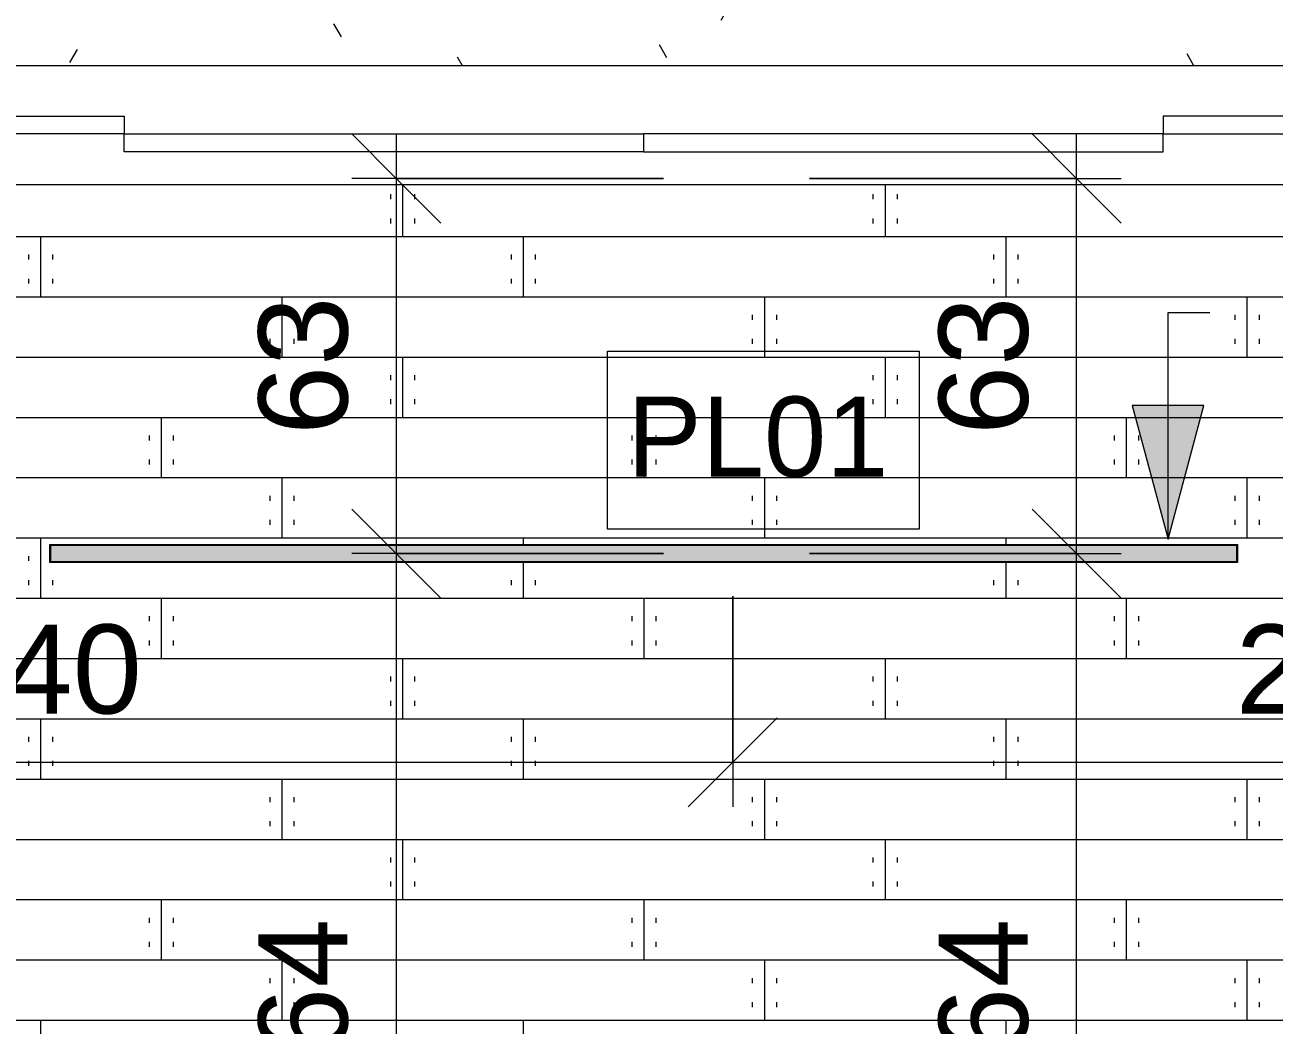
# Model space of a CAD drawing. Header units: millimetres. Extents: x -11845 to 8255, y -23120 to -3200.
# Drawn here: x -5857 to -3753, y -6906 to -5221 of the extents above; entities that cross this region are included whole.
import ezdxf

# ---------------------------------------------------------------- set-up
doc = ezdxf.new("R2010")
doc.units = ezdxf.units.MM
for name, color, linetype, lineweight in [('A-ANNO-DIMS', 211, 'Continuous', 9), ('A-ANNO-DIMS-75', 211, 'Continuous', 9), ('A-DOOR', 31, 'Continuous', 9), ('A-FLOR-PATT', 8, 'Continuous', 25), ('E-LITE-EQPM', 33, 'Continuous', 9), ('E-LITE-EQPM-IDEN', 33, 'Continuous', 9), ('G-ANNO-TEXT', 231, 'Continuous', 9)]:
    doc.layers.add(name, color=color, linetype=linetype, lineweight=lineweight)
doc.styles.add('@Arial Unicode MS', font='ARIALUNI.TTF', dxfattribs={"height": 150})
doc.styles.add('Arial', font='arial.ttf', dxfattribs={"height": 135})
doc.dimstyles.new('CRT_-__Metros_-_Linha_de_chamada_3_5_mm', dxfattribs={"dimscale": 304.8, "dimtxt": 150.876728, "dimasz": 0.492126, "dimexe": 0.246063, "dimexo": 0.0625, "dimgap": 0.123031, "dimtad": 1, "dimlfac": 0.001, "dimrnd": 0.01, "dimzin": 0, "dimdsep": 46, "dimtxsty": '@Arial Unicode MS', "dimblk1": 'OBLIQUE', "dimblk2": 'OBLIQUE', "dimsah": 1, "dimcen": 0.09, "dimdle": 0.246063, "dimazin": 0, "dimtfac": 1, "dimtdec": 4, "dimtix": 1, "dimtmove": 0, "dimatfit": 3, "dimfxl": 1.476378, "dimfxlon": 1, "dimtvp": 1, "dimtolj": 1, "dimtzin": 0, "dimarcsym": 2})
doc.dimstyles.new('CRT_-__Metros_-_Linha_de_chamada_3_5_mm_1', dxfattribs={"dimscale": 304.8, "dimtxt": 150.876728, "dimasz": 0.492126, "dimexe": 0.246063, "dimexo": 0.0625, "dimgap": 0.123031, "dimtad": 1, "dimdec": 0, "dimlfac": 0.1, "dimdsep": 46, "dimtxsty": '@Arial Unicode MS', "dimblk1": 'OBLIQUE', "dimblk2": 'OBLIQUE', "dimsah": 1, "dimcen": 0.09, "dimdle": 0.246063, "dimazin": 0, "dimtfac": 1, "dimtdec": 4, "dimtix": 1, "dimtmove": 0, "dimatfit": 3, "dimfxl": 1.476378, "dimfxlon": 1, "dimtvp": 1, "dimtolj": 1, "dimtzin": 0, "dimarcsym": 2})

# ---------------------------------------------------------------- blocks, each defined once
blk = doc.blocks.new('Porta correr 4 folhas - 350 x 210-3791413-PLANTA DE FORRO TÉRREO')
at = {"layer": 'A-DOOR'}
for p, q in [((1749, 100), (-1749, 100)), ((0, 45), (-875, 45)), ((-875, 45), (-875, 15)), ((0, 15), (0, 45)), ((0, 45), (875, 45)), ((0, 15), (0, 45)), ((875, 45), (875, 15)), ((-875, 15), (-1750, 15)), ((-875, 15), (0, 15)), ((-875, -15), (-875, 15)), ((875, 15), (0, 15)), ((875, -15), (875, 15)), ((875, 15), (1750, 15)), ((-1750, -15), (-875, -15)), ((1750, -15), (875, -15)), ((-1749, -100), (1749, -100))]:
    blk.add_line(p, q, dxfattribs=at)
blk = doc.blocks.new('perfil led sobrepor - perfil led sobrepor-4758890-PLANTA DE FORRO TÉRREO')
at = {"layer": 'E-LITE-EQPM'}
h = blk.add_hatch(color=133, dxfattribs=at)
h.paths.add_polyline_path([(341.7, -15), (1000, -15), (1000, 15), (-1000, 15), (-1000, -15), (235.2, -15)])
h.paths.add_polyline_path([(-510.3, -14), (-999, -14), (-999, 14), (999, 14), (999, -14), (-403.8, -14)])
blk.add_hatch(color=133, dxfattribs=at).paths.add_polyline_path([(-84.3, -14), (999, -14), (999, 14), (-999, 14), (-999, -14), (-190.8, -14)])
for p, q in [((-1000, -15), (-1000, 15)), ((-1000, 15), (1000, 15)), ((-999, -14), (-999, 14)), ((-999, 14), (999, 14)), ((999, 14), (-999, 14)), ((-999, 14), (-999, -14)), ((999, 14), (999, -14)), ((999, -14), (999, 14)), ((1000, 15), (1000, -15)), ((1000, -15), (-1000, -15)), ((999, -14), (-999, -14)), ((-999, -14), (999, -14))]:
    blk.add_line(p, q, dxfattribs=at)
blk = doc.blocks.new('DIMBLOCK92-PLANTA DE FORRO TÉRREO')
at = {"layer": 'A-ANNO-DIMS-75', "lineweight": 18}
for p, q in [((-4085.4, -6111.7), (-4160.4, -6036.7)), ((-4085.4, -6111.7), (-4010.4, -6186.7)), ((-4085.4, -7751.7), (-4160.4, -7676.7)), ((-4085.4, -7751.7), (-4010.4, -7826.7))]:
    blk.add_line(p, q, dxfattribs=at)
at = {"layer": 'A-ANNO-DIMS-75'}
for p, q in [((-4535.4, -6111.7), (-4010.4, -6111.7)), ((-4085.4, -6111.7), (-4535.4, -6111.7)), ((-4085.4, -7751.7), (-4085.4, -6111.7)), ((-4535.4, -7751.7), (-4010.4, -7751.7)), ((-4085.4, -7751.7), (-4535.4, -7751.7))]:
    blk.add_line(p, q, dxfattribs=at)
at = {"layer": 'A-ANNO-DIMS-75', "color": 0, "insert": (-4317.6, -7134.6), "char_height": 150, "width": 487.012, "attachment_point": 1, "rotation": 90, "line_spacing_factor": 1.117605, "style": '@Arial Unicode MS'}
blk.add_mtext('1,64', dxfattribs=at)
blk = doc.blocks.new('_Oblique')
at = {"color": 0, "linetype": 'ByBlock', "lineweight": -2}
blk.add_line((-0.5, -0.5), (0.5, 0.5), dxfattribs=at)
blk = doc.blocks.new('DIMBLOCK93-PLANTA DE FORRO TÉRREO')
at = {"layer": 'A-ANNO-DIMS-75', "lineweight": 18}
for p, q in [((-4085.4, -5479.7), (-4160.4, -5404.7)), ((-4085.4, -5479.7), (-4010.4, -5554.7)), ((-4085.4, -6111.7), (-4160.4, -6036.7)), ((-4085.4, -6111.7), (-4010.4, -6186.7))]:
    blk.add_line(p, q, dxfattribs=at)
at = {"layer": 'A-ANNO-DIMS-75'}
for p, q in [((-4085.4, -6111.7), (-4085.4, -5404.7)), ((-4535.4, -5479.7), (-4010.4, -5479.7)), ((-4085.4, -5479.7), (-4535.4, -5479.7)), ((-4535.4, -6111.7), (-4010.4, -6111.7)), ((-4085.4, -6111.7), (-4535.4, -6111.7))]:
    blk.add_line(p, q, dxfattribs=at)
at = {"layer": 'A-ANNO-DIMS-75', "color": 0, "insert": (-4317.6, -5911.8), "char_height": 150, "width": 278.81, "attachment_point": 1, "rotation": 90, "line_spacing_factor": 1.117605, "style": '@Arial Unicode MS'}
blk.add_mtext('63', dxfattribs=at)
blk = doc.blocks.new('DIMBLOCK96-PLANTA DE FORRO TÉRREO')
at = {"layer": 'A-ANNO-DIMS-75'}
for p, q in [((-7064.6, -6013.5), (-7064.6, -6538.5)), ((-7064.6, -6463.5), (-7064.6, -6013.5)), ((-4664.6, -6183.7), (-4664.6, -6538.5)), ((-4664.6, -6463.5), (-4664.6, -6183.7)), ((-7139.6, -6463.5), (-4664.6, -6463.5))]:
    blk.add_line(p, q, dxfattribs=at)
at = {"layer": 'A-ANNO-DIMS-75', "lineweight": 18}
for p, q in [((-7064.6, -6463.5), (-6989.6, -6388.5)), ((-4664.6, -6463.5), (-4589.6, -6388.5)), ((-7064.6, -6463.5), (-7139.6, -6538.5)), ((-4664.6, -6463.5), (-4739.6, -6538.5))]:
    blk.add_line(p, q, dxfattribs=at)
at = {"layer": 'A-ANNO-DIMS-75', "color": 0, "insert": (-6067.5, -6231.3), "char_height": 150, "width": 487.012, "attachment_point": 1, "line_spacing_factor": 1.117605, "style": '@Arial Unicode MS'}
blk.add_mtext('2,40', dxfattribs=at)
blk = doc.blocks.new('DIMBLOCK97-PLANTA DE FORRO TÉRREO')
at = {"layer": 'A-ANNO-DIMS-75'}
for p, q in [((-2564.6, -6013.5), (-2564.6, -6538.5)), ((-2564.6, -6463.5), (-2564.6, -6013.5)), ((-4664.6, -6183.7), (-4664.6, -6538.5)), ((-4664.6, -6463.5), (-4664.6, -6183.7)), ((-4664.6, -6463.5), (-2489.6, -6463.5))]:
    blk.add_line(p, q, dxfattribs=at)
at = {"layer": 'A-ANNO-DIMS-75', "lineweight": 18}
for p, q in [((-4664.6, -6463.5), (-4589.6, -6388.5)), ((-2564.6, -6463.5), (-2489.6, -6388.5)), ((-4664.6, -6463.5), (-4739.6, -6538.5)), ((-2564.6, -6463.5), (-2639.6, -6538.5))]:
    blk.add_line(p, q, dxfattribs=at)
at = {"layer": 'A-ANNO-DIMS-75', "color": 0, "insert": (-3817.5, -6231.3), "char_height": 150, "width": 487.012, "attachment_point": 1, "line_spacing_factor": 1.117605, "style": '@Arial Unicode MS'}
blk.add_mtext('2,10', dxfattribs=at)
blk = doc.blocks.new('DIMBLOCK111-PLANTA DE FORRO TÉRREO')
at = {"layer": 'A-ANNO-DIMS-75', "lineweight": 18}
for p, q in [((-5231.2, -5479.7), (-5306.2, -5404.7)), ((-5231.2, -5479.7), (-5156.2, -5554.7)), ((-5231.2, -6111.7), (-5306.2, -6036.7)), ((-5231.2, -6111.7), (-5156.2, -6186.7))]:
    blk.add_line(p, q, dxfattribs=at)
at = {"layer": 'A-ANNO-DIMS-75'}
for p, q in [((-5231.2, -5404.7), (-5231.2, -6111.7)), ((-4781.2, -5479.7), (-5306.2, -5479.7)), ((-5231.2, -5479.7), (-4781.2, -5479.7)), ((-4781.2, -6111.7), (-5306.2, -6111.7)), ((-5231.2, -6111.7), (-4781.2, -6111.7))]:
    blk.add_line(p, q, dxfattribs=at)
at = {"layer": 'A-ANNO-DIMS-75', "color": 0, "insert": (-5463.4, -5911.8), "char_height": 150, "width": 278.81, "attachment_point": 1, "rotation": 90, "line_spacing_factor": 1.117605, "style": '@Arial Unicode MS'}
blk.add_mtext('63', dxfattribs=at)
blk = doc.blocks.new('DIMBLOCK112-PLANTA DE FORRO TÉRREO')
at = {"layer": 'A-ANNO-DIMS-75', "lineweight": 18}
for p, q in [((-5231.2, -6111.7), (-5306.2, -6036.7)), ((-5231.2, -6111.7), (-5156.2, -6186.7)), ((-5231.2, -7751.7), (-5306.2, -7676.7)), ((-5231.2, -7751.7), (-5156.2, -7826.7))]:
    blk.add_line(p, q, dxfattribs=at)
at = {"layer": 'A-ANNO-DIMS-75'}
for p, q in [((-4781.2, -6111.7), (-5306.2, -6111.7)), ((-5231.2, -6111.7), (-5231.2, -7751.7)), ((-5231.2, -6111.7), (-4781.2, -6111.7)), ((-4781.2, -7751.7), (-5306.2, -7751.7)), ((-5231.2, -7751.7), (-4781.2, -7751.7))]:
    blk.add_line(p, q, dxfattribs=at)
at = {"layer": 'A-ANNO-DIMS-75', "color": 0, "insert": (-5463.4, -7134.6), "char_height": 150, "width": 487.012, "attachment_point": 1, "rotation": 90, "line_spacing_factor": 1.117605, "style": '@Arial Unicode MS'}
blk.add_mtext('1,64', dxfattribs=at)
blk = doc.blocks.new('CRT_TAG_LUMINÁRIAS - Em caixas-4919060-PLANTA DE FORRO TÉRREO')
at = {"layer": 'E-LITE-EQPM-IDEN'}
for p, q in [((-5, -2.8), (-5, 1.2)), ((-5, 1.2), (2, 1.2)), ((2, 1.2), (2, -2.8)), ((2, -2.8), (-5, -2.8))]:
    blk.add_line(p, q, dxfattribs=at)

msp = doc.modelspace()

# ---------------------------------------------------------------- hatches: boundary and pattern name
at = {"layer": 'A-FLOR-PATT', "lineweight": 9}
h = msp.add_hatch(dxfattribs=at)
h.set_pattern_fill('FP_11', color=256, style=0, pattern_type=2)
h.set_pattern_definition([(0, (0, 0), (609.6, 152.4), [25.146, -432.054, 25.146, -432.054, -2438.4]), (0, (0, 0), (609.6, 152.4), [-914.4, 25.146, -889.254, 25.146, -432.054, -1066.8]), (0, (0, 0), (609.6, 152.4), [-2286, 25.146, -279.654, 25.146, -736.854]), (120, (228.6, 76.2), (-436.7823, 451.729), [25.146, -432.054, 25.146, -432.054, -2438.4]), (120, (228.6, 76.2), (-436.7823, 451.729), [-914.4, 25.146, -889.254, 25.146, -432.054, -1066.8]), (120, (228.6, 76.2), (-436.7823, 451.729), [-2286, 25.146, -279.654, 25.146, -736.854]), (240, (304.8, 381), (-172.8177, -604.129), [25.146, -432.054, 25.146, -432.054, -2438.4]), (240, (304.8, 381), (-172.8177, -604.129), [-914.4, 25.146, -889.254, 25.146, -432.054, -1066.8]), (240, (304.8, 381), (-172.8177, -604.129), [-2286, 25.146, -279.654, 25.146, -736.854])])
h.paths.add_polyline_path([(-2555.889, -5299.651), (-2384.62, -5299.651), (-2384.62, -3999.651), (-2584.62, -3999.651), (-2584.62, -3799.651), (-7044.62, -3799.651), (-7044.62, -3999.651), (-7244.62, -3999.651), (-7244.62, -5299.651), (-6994.62, -5299.651), (-6994.62, -5287.411), (-6894.62, -5288.122), (-6894.62, -5299.651), (-6713.62, -5299.651), (-6713.62, -5289.651), (-2915.62, -5289.651), (-2915.62, -5299.651), (-2734.62, -5299.651), (-2734.571, -5287.411), (-2634.62, -5287.411), (-2634.62, -5299.651)])
h.paths.add_polyline_path([(-6897.426, -5287.411), (-6896.868, -5286.909), (-6896.868, -5287.339)])
h.paths.add_polyline_path([(-2731.814, -5287.411), (-2732.372, -5286.909), (-2729.227, -5286.755)])
h.paths.add_polyline_path([(-2665.942, -5287.411), (-2661.919, -5286.844), (-2664.752, -5287.345), (-2665.351, -5287.378)])
h.paths.add_polyline_path([(-6963.56, -5280.519), (-6965.296, -5282.979), (-6964.226, -5282.774), (-6963.889, -5282.03)])
h.paths.add_polyline_path([(-6973.961, -5286.129), (-6987.582, -5285.278), (-6990.88, -5285.013), (-6989.227, -5283.4), (-6988.11, -5280.519), (-6925.681, -5280.519), (-6923.943, -5284.434), (-6922.508, -5286.129), (-6966.571, -5285.417), (-6967.128, -5284.942), (-6968.867, -5284.496), (-6970.38, -5285.629), (-6972.887, -5286.129)])
h.paths.add_polyline_path([(-2704.489, -5283.354), (-2704.489, -5281.48), (-2705.297, -5282.979)])
h.paths.add_polyline_path([(-2664.752, -5283.354), (-2661.919, -5285.811), (-2662.984, -5286.129), (-2706.571, -5285.417), (-2707.129, -5284.942), (-2708.808, -5284.434), (-2710.502, -5285.665), (-2714.607, -5286.129), (-2727.58, -5285.277), (-2730.88, -5285.013), (-2729.227, -5283.4), (-2728.11, -5280.519), (-2665.681, -5280.519), (-2665.014, -5282.774)])
h.paths.add_polyline_path([(-2654.633, -5286.129), (-2659.494, -5285.444), (-2661.444, -5284.507), (-2662.392, -5284.773), (-2663.944, -5282.979), (-2663.944, -5282.317), (-2664.752, -5280.519), (-2641.115, -5280.577), (-2640.013, -5283.4), (-2639.077, -5285.231), (-2640.013, -5286.013), (-2653.2, -5286.129)])
h.paths.add_polyline_path([(-6917.155, -5286.129), (-6920.031, -5284.865), (-6921.444, -5284.507), (-6922.508, -5284.704), (-6923.943, -5282.979), (-6923.943, -5282.317), (-6924.751, -5280.519), (-6901.115, -5280.577), (-6899.451, -5284.045), (-6899.078, -5285.23), (-6900.436, -5286.038), (-6916.353, -5286.129)])
h.paths.add_polyline_path([(-2672.391, -5279.651), (-2696.849, -5279.651), (-2696.849, -5231.52), (-2698.119, -5232.127), (-2700.408, -5226.611), (-2700.556, -5221.787), (-2699.343, -5217.435), (-2698.031, -5215.207), (-2696.849, -5215.207), (-2696.849, -5143.625), (-2710.847, -5141.926), (-2725.973, -5138.695), (-2749.473, -5130.571), (-2768.895, -5120.198), (-2781.053, -5112.216), (-2800.732, -5095.04), (-2806.994, -5088.332), (-2818.917, -5072.785), (-2825.63, -5062.039), (-2833.692, -5045.225), (-2841.281, -5023.23), (-2843.319, -5014.774), (-2845.878, -4996.915), (-2846.419, -4977.542), (-2844.396, -4955.74), (-2839.897, -4936.18), (-2833.507, -4918.195), (-2822.644, -4897.494), (-2810.294, -4879.913), (-2799.368, -4867.965), (-2783.902, -4854.421), (-2777.253, -4848.971), (-2749.473, -4833.731), (-2727.396, -4826.052), (-2718.46, -4823.661), (-2697.12, -4820.783), (-2684.62, -4819.924), (-2658.393, -4822.375), (-2643.267, -4825.607), (-2619.767, -4833.731), (-2600.833, -4843.819), (-2588.025, -4852.219), (-2568.304, -4869.455), (-2562.246, -4875.969), (-2550.136, -4891.793), (-2543.61, -4902.263), (-2535.548, -4919.077), (-2527.733, -4941.82), (-2525.921, -4949.527), (-2523.362, -4967.387), (-2522.898, -4987.739), (-2525.79, -5013.313), (-2529.074, -5027.083), (-2538.583, -5051.949), (-2546.508, -5066.494), (-2558.946, -5084.038), (-2575.716, -5101.789), (-2596.796, -5118.218), (-2615.629, -5128.557), (-2624, -5132.236), (-2641.335, -5138.134), (-2650.781, -5140.641), (-2672.391, -5144.377), (-2671.731, -5215.456), (-2671.062, -5215.456), (-2668.864, -5220.682), (-2668.387, -5223.704), (-2669.87, -5229.953), (-2671.122, -5232.127), (-2672.391, -5232.127), (-2672.391, -5240.758)])
h.paths.add_polyline_path([(-6938.62, -5279.651), (-6956.849, -5279.651), (-6956.849, -5231.52), (-6958.119, -5232.127), (-6960.39, -5226.737), (-6960.86, -5223.659), (-6959.37, -5217.483), (-6958.031, -5215.207), (-6956.849, -5215.207), (-6957.12, -5143.519), (-6970.778, -5141.855), (-6985.973, -5138.726), (-7005.24, -5132.236), (-7017.863, -5126.488), (-7037.253, -5115.331), (-7060.732, -5094.864), (-7077.971, -5073.858), (-7089.94, -5053.421), (-7096.694, -5037.613), (-7103.186, -5014.643), (-7105.513, -5002.827), (-7106.19, -4972.464), (-7104.396, -4955.342), (-7100.248, -4937.665), (-7094.632, -4921.53), (-7088.333, -4907.316), (-7079.104, -4891.793), (-7069.98, -4879.538), (-7059.368, -4867.965), (-7043.902, -4854.421), (-7037.253, -4848.971), (-7009.473, -4833.731), (-6987.396, -4826.052), (-6976.283, -4823.278), (-6959.051, -4820.812), (-6944.62, -4819.924), (-6918.462, -4822.447), (-6903.267, -4825.607), (-6879.767, -4833.731), (-6860.833, -4843.819), (-6848.187, -4852.086), (-6828.508, -4869.261), (-6821.981, -4876.285), (-6811.269, -4890.301), (-6801.109, -4907.145), (-6792.546, -4926.475), (-6786.424, -4947.771), (-6783.727, -4961.474), (-6783.05, -4991.837), (-6784.844, -5008.96), (-6788.918, -5026.394), (-6794.744, -5043.125), (-6800.907, -5056.986), (-6810.323, -5072.785), (-6818.946, -5084.388), (-6829.872, -5096.336), (-6845.338, -5109.881), (-6851.987, -5115.331), (-6879.767, -5130.571), (-6901.844, -5138.249), (-6912.958, -5141.024), (-6932.391, -5144.504), (-6932.391, -5215.772), (-6931.209, -5215.207), (-6928.884, -5220.568), (-6928.38, -5223.647), (-6929.826, -5229.876), (-6931.122, -5232.127), (-6932.391, -5232.127), (-6932.391, -5279.651), (-6935.973, -5279.651)])
h = msp.add_hatch(dxfattribs=at)
h.set_pattern_fill('FP_2', color=256, style=0, pattern_type=2)
h.set_pattern_definition([(0, (-4814.62, -6999.97), (0, -101.6), []), (270, (-4814.62, -6999.97), (-203.2, -203.2), [101.6, -711.2]), (270, (-4794.3, -7030.45), (-203.2, -203.2), [8.382, -32.258, 8.382, -763.778]), (270, (-4022.14, -7030.45), (-203.2, -203.2), [8.382, -32.258, 8.382, -763.778]), (270, (-4408.22, -7101.57), (-203.2, -203.2), [101.6, -711.2]), (270, (-4428.54, -7132.05), (-203.2, -203.2), [8.382, -32.258, 8.382, -763.778]), (270, (-4387.9, -7132.05), (-203.2, -203.2), [8.382, -32.258, 8.382, -763.778])])
h.paths.add_polyline_path([(-2875.398, -8369.651), (-2564.62, -8369.651), (-2564.62, -7528.751), (-2569.562, -7593.651), (-2572.83, -7593.651), (-2575, -7589.237), (-2575.194, -7583.835), (-2575, -6505.855), (-2574.304, -6165.89), (-2572.83, -6163.651), (-2569.562, -6163.651), (-2564.62, -6228.551), (-2564.62, -5479.651), (-2965.62, -5479.651), (-2965.62, -5489.651), (-6663.62, -5489.651), (-6663.62, -5479.651), (-7064.62, -5479.651), (-7064.62, -5539.651), (-7054.62, -5539.651), (-7054.62, -8139.651), (-7064.62, -8139.651), (-7064.62, -8369.651), (-3727.421, -8369.651)])
h.paths.add_polyline_path([(-5324.965, -7766.651), (-5814.62, -7766.651), (-5814.62, -7736.651), (-3814.62, -7736.651), (-3814.62, -7766.651), (-5218.462, -7766.651)])
h.paths.add_polyline_path([(-3815.655, -6126.651), (-5814.62, -6126.651), (-5814.62, -6096.651), (-3814.62, -6096.651), (-3814.62, -6126.651), (-3815.62, -6126.651)])
at = {"layer": 'G-ANNO-TEXT'}
msp.add_hatch(color=7, dxfattribs=at).paths.add_polyline_path([(-3931.281, -6087.254), (-3870.993, -5862.254), (-3991.57, -5862.254)])

# ---------------------------------------------------------------- linework, layer by layer
at = {"layer": 'G-ANNO-TEXT', "color": 7}
for p, q in [((-3931.281, -5705.705), (-3860.745, -5705.705)), ((-3931.281, -6087.254), (-3931.281, -5705.705)), ((-3870.993, -5862.254), (-3991.57, -5862.254)), ((-3991.57, -5862.254), (-3931.281, -6087.254)), ((-3931.281, -6087.254), (-3870.993, -5862.254))]:
    msp.add_line(p, q, dxfattribs=at)

# ---------------------------------------------------------------- block references
at = {"layer": 'A-DOOR', "rotation": 180}
msp.add_blockref('Porta correr 4 folhas - 350 x 210-3791413-PLANTA DE FORRO TÉRREO', (-4814.62, -5389.651), dxfattribs=at)
at = {"layer": 'E-LITE-EQPM'}
msp.add_blockref('perfil led sobrepor - perfil led sobrepor-4758890-PLANTA DE FORRO TÉRREO', (-4814.62, -6111.651), dxfattribs=at)
at = {"layer": 'E-LITE-EQPM-IDEN', "xscale": 74.99999999999996, "yscale": 74.99999999999996, "zscale": 74.99999999999996}
msp.add_blockref('CRT_TAG_LUMINÁRIAS - Em caixas-4919060-PLANTA DE FORRO TÉRREO', (-4500.433, -5860.396), dxfattribs=at)

# ---------------------------------------------------------------- texts
at = {"layer": 'E-LITE-EQPM-IDEN', "insert": (-4842.588, -5847.132), "char_height": 135, "width": 529.11375, "attachment_point": 1, "style": 'Arial'}
msp.add_mtext('PL01', dxfattribs=at)

# ---------------------------------------------------------------- dimensions: what is measured, and where the dimension line sits
at = {"layer": 'A-ANNO-DIMS'}
for base, p1, p2, dimstyle, override, picture, middle in [((-5231.241, -6111.651), (-4781.241, -5479.651), (-4781.241, -6111.651), 'CRT_-__Metros_-_Linha_de_chamada_3_5_mm_1', {"dimpost": '<>', "dimfxl": 632}, 'DIMBLOCK111-PLANTA DE FORRO TÉRREO', (-5345.378, -5795.651)), ((-4085.426, -5479.651), (-4535.426, -6111.651), (-4535.426, -5479.651), 'CRT_-__Metros_-_Linha_de_chamada_3_5_mm_1', {"dimpost": '<>', "dimfxl": 632}, 'DIMBLOCK93-PLANTA DE FORRO TÉRREO', (-4199.563, -5795.651)), ((-5231.241, -7751.651), (-4781.241, -6111.651), (-4781.241, -7751.651), 'CRT_-__Metros_-_Linha_de_chamada_3_5_mm', {"dimpost": '<>', "dimfxl": 1640}, 'DIMBLOCK112-PLANTA DE FORRO TÉRREO', (-5345.378, -6931.651)), ((-4085.426, -6111.651), (-4535.426, -7751.651), (-4535.426, -6111.651), 'CRT_-__Metros_-_Linha_de_chamada_3_5_mm', {"dimpost": '<>', "dimfxl": 1640}, 'DIMBLOCK92-PLANTA DE FORRO TÉRREO', (-4199.563, -6931.651))]:
    dim = msp.add_linear_dim(base=base, p1=p1, p2=p2, angle=90, dimstyle=dimstyle, override=override, dxfattribs=at)
    dim.commit()
    dim.dimension.update_dxf_attribs({"geometry": picture, "text_midpoint": middle})
for base, p1, p2, override, picture, middle in [((-4664.62, -6463.54), (-7064.62, -6013.54), (-4664.62, -6183.733), {"dimpost": '<>', "dimfxl": 2406.026969}, 'DIMBLOCK96-PLANTA DE FORRO TÉRREO', (-5864.62, -6349.403)), ((-2564.62, -6463.54), (-4664.62, -6183.733), (-2564.62, -6013.54), {"dimpost": '<>', "dimfxl": 2106.885326}, 'DIMBLOCK97-PLANTA DE FORRO TÉRREO', (-3614.62, -6349.403))]:
    dim = msp.add_linear_dim(base=base, p1=p1, p2=p2, dimstyle='CRT_-__Metros_-_Linha_de_chamada_3_5_mm', override=override, dxfattribs=at)
    dim.commit()
    dim.dimension.update_dxf_attribs({"geometry": picture, "text_midpoint": middle})

doc.saveas('drawing.dxf')
